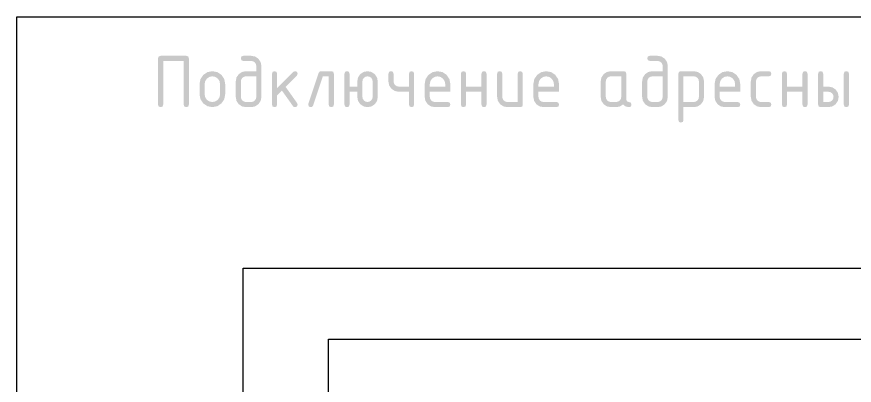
# Model space of a CAD drawing. Header units: millimetres. Extents: x 0 to 420, y 0 to 297.
# Drawn here: x 40.09 to 67.16, y 260.3 to 272.2 of the extents above; entities that cross this region are included whole.
import ezdxf

# ---------------------------------------------------------------- set-up
doc = ezdxf.new("R2010")
doc.units = ezdxf.units.MM
doc.layers.get('0').update_dxf_attribs({"linetype": 'CONTINUOUS'})

msp = doc.modelspace()

# ---------------------------------------------------------------- hatches: boundary and pattern name
at = {"true_color": 0x000007}
for points in [[(44.741482, 270.942041), (45.571061, 270.942041), (45.633349, 270.921371), (45.654295, 270.859359), (45.654295, 269.365566), (45.633349, 269.303072), (45.571061, 269.282332), (45.50905, 269.303072), (45.488379, 269.365566), (45.488379, 270.776126), (44.824165, 270.776126), (44.824165, 269.365566), (44.803494, 269.303072), (44.741482, 269.282332), (44.678988, 269.303072), (44.658249, 269.365566), (44.658249, 270.859359), (44.678988, 270.921371)], [(48.506443, 269.898591), (49.028444, 270.420592), (49.087424, 270.444294), (49.149711, 270.423348), (49.170658, 270.361061), (49.145302, 270.303183), (48.780948, 269.93883), (49.154121, 269.41297), (49.170658, 269.363912), (49.149711, 269.302658), (49.087424, 269.282332), (49.048012, 269.291083), (49.018522, 269.31761), (48.661335, 269.819216), (48.506443, 269.664876), (48.506443, 269.365566), (48.485773, 269.303072), (48.423761, 269.282332), (48.361267, 269.303072), (48.340527, 269.365566), (48.340527, 270.361061), (48.361267, 270.423348), (48.423761, 270.444294), (48.485773, 270.423348), (48.506443, 270.361061)], [(49.926754, 270.444294), (50.258586, 270.444294), (50.320873, 270.423348), (50.34182, 270.361061), (50.34182, 269.365566), (50.320873, 269.303072), (50.258586, 269.282332), (50.196574, 269.303072), (50.175904, 269.365566), (50.175904, 270.278378), (49.985734, 270.278378), (49.672644, 269.339107), (49.643705, 269.296457), (49.594923, 269.282332), (49.532429, 269.303416), (49.511689, 269.366668), (49.515548, 269.391473), (49.843521, 270.376495), (49.875422, 270.427344)], [(52.936034, 270.361061), (52.936034, 269.365566), (52.915088, 269.303072), (52.852801, 269.282332), (52.790789, 269.303072), (52.770118, 269.365566), (52.770118, 269.78008), (52.437735, 269.78008), (52.31068, 269.803782), (52.203469, 269.87544), (52.130295, 269.980929), (52.105904, 270.105848), (52.105904, 270.361061), (52.126643, 270.423348), (52.189137, 270.444294), (52.251149, 270.423348), (52.27182, 270.361061), (52.27182, 270.112462), (52.283946, 270.048797), (52.320878, 269.995054), (52.374552, 269.958605), (52.437735, 269.946547), (52.770118, 269.946547), (52.770118, 270.361061), (52.790789, 270.423348), (52.852801, 270.444294), (52.915088, 270.423348)], [(54.614143, 269.78008), (54.614143, 269.365566), (54.593473, 269.303072), (54.531461, 269.282332), (54.468967, 269.303072), (54.448228, 269.365566), (54.448228, 270.361061), (54.468967, 270.423348), (54.531461, 270.444294), (54.593473, 270.423348), (54.614143, 270.361061), (54.614143, 269.946547), (55.112442, 269.946547), (55.112442, 270.361061), (55.133113, 270.423348), (55.195124, 270.444294), (55.257412, 270.423348), (55.278358, 270.361061), (55.278358, 269.365566), (55.257412, 269.303072), (55.195124, 269.282332), (55.133113, 269.303072), (55.112442, 269.365566), (55.112442, 269.78008)], [(56.44952, 270.361061), (56.44952, 269.365566), (56.428574, 269.303072), (56.366286, 269.282332), (55.951221, 269.282332), (55.822306, 269.30631), (55.715301, 269.378244), (55.643367, 269.485248), (55.61939, 269.614164), (55.61939, 270.361061), (55.640129, 270.423348), (55.702623, 270.444294), (55.764635, 270.423348), (55.785305, 270.361061), (55.785305, 269.614164), (55.797432, 269.550981), (55.834364, 269.497306), (55.888038, 269.460375), (55.951221, 269.448248), (56.283604, 269.448248), (56.283604, 270.361061), (56.304275, 270.423348), (56.366286, 270.444294), (56.428574, 270.423348)], [(63.986036, 270.112462), (63.986036, 269.614164), (63.998162, 269.550981), (64.035094, 269.497306), (64.088768, 269.460375), (64.151951, 269.448248), (64.401101, 269.448248), (64.463388, 269.427577), (64.484334, 269.365566), (64.463388, 269.303072), (64.401101, 269.282332), (64.151951, 269.282332), (64.023036, 269.30631), (63.916031, 269.378244), (63.844098, 269.485248), (63.82012, 269.614164), (63.82012, 270.112462), (63.844098, 270.240896), (63.916031, 270.347831), (64.023036, 270.420041), (64.151951, 270.444294), (64.401101, 270.444294), (64.463388, 270.423348), (64.484334, 270.361061), (64.463388, 270.299049), (64.401101, 270.278378), (64.151951, 270.278378), (64.087873, 270.266114), (64.034542, 270.229871), (63.998093, 270.176128)], [(64.991001, 269.78008), (64.991001, 269.365566), (64.970331, 269.303072), (64.908319, 269.282332), (64.845825, 269.303072), (64.825086, 269.365566), (64.825086, 270.361061), (64.845825, 270.423348), (64.908319, 270.444294), (64.970331, 270.423348), (64.991001, 270.361061), (64.991001, 269.946547), (65.4893, 269.946547), (65.4893, 270.361061), (65.509971, 270.423348), (65.571982, 270.444294), (65.63427, 270.423348), (65.655216, 270.361061), (65.655216, 269.365566), (65.63427, 269.303072), (65.571982, 269.282332), (65.509971, 269.303072), (65.4893, 269.365566), (65.4893, 269.78008)]]:
    msp.add_hatch(color=0, dxfattribs=at).paths.add_polyline_path(points, flags=0)
h = msp.add_hatch(color=0, dxfattribs=at)
h.paths.add_polyline_path([(47.999496, 270.61021), (47.999496, 269.614164), (47.975173, 269.485248), (47.902482, 269.378244), (47.794995, 269.30631), (47.667664, 269.282332), (47.501197, 269.282332), (47.372282, 269.306379), (47.265277, 269.378795), (47.193343, 269.485937), (47.169366, 269.614164), (47.169366, 270.112462), (47.193412, 270.240896), (47.265828, 270.347831), (47.372971, 270.420041), (47.501197, 270.444294), (47.83358, 270.444294), (47.83358, 270.61021), (47.821591, 270.674771), (47.785624, 270.72817), (47.732018, 270.764137), (47.667664, 270.776126), (47.418515, 270.776126), (47.356021, 270.796865), (47.335281, 270.859359), (47.356021, 270.921371), (47.418515, 270.942041), (47.667664, 270.942041), (47.796097, 270.917719), (47.903033, 270.845028), (47.975242, 270.737954)], flags=0)
h.paths.add_polyline_path([(47.83358, 269.614164), (47.83358, 270.278378), (47.501197, 270.278378), (47.437118, 270.266114), (47.383788, 270.229871), (47.347339, 270.176128), (47.335281, 270.112462), (47.335281, 269.614164), (47.347408, 269.550981), (47.384339, 269.497306), (47.438014, 269.460375), (47.501197, 269.448248), (47.667664, 269.448248), (47.731329, 269.460306), (47.785073, 269.496755), (47.821315, 269.550085)], flags=0)
h = msp.add_hatch(color=0, dxfattribs=at)
h.paths.add_polyline_path([(61.136764, 270.61021), (61.136764, 269.614164), (61.112442, 269.485248), (61.03975, 269.378244), (60.932263, 269.30631), (60.804933, 269.282332), (60.638466, 269.282332), (60.50955, 269.306379), (60.402545, 269.378795), (60.330612, 269.485937), (60.306634, 269.614164), (60.306634, 270.112462), (60.330681, 270.240896), (60.403097, 270.347831), (60.510239, 270.420041), (60.638466, 270.444294), (60.970848, 270.444294), (60.970848, 270.61021), (60.958859, 270.674771), (60.922893, 270.72817), (60.869287, 270.764137), (60.804933, 270.776126), (60.555783, 270.776126), (60.493289, 270.796865), (60.47255, 270.859359), (60.493289, 270.921371), (60.555783, 270.942041), (60.804933, 270.942041), (60.933366, 270.917719), (61.040302, 270.845028), (61.112511, 270.737954)], flags=0)
h.paths.add_polyline_path([(60.970848, 269.614164), (60.970848, 270.278378), (60.638466, 270.278378), (60.574387, 270.266114), (60.521057, 270.229871), (60.484608, 270.176128), (60.47255, 270.112462), (60.47255, 269.614164), (60.484677, 269.550981), (60.521608, 269.497306), (60.575283, 269.460375), (60.638466, 269.448248), (60.804933, 269.448248), (60.868598, 269.460306), (60.922341, 269.496755), (60.958584, 269.550085)], flags=0)
h = msp.add_hatch(color=0, dxfattribs=at)
h.paths.add_polyline_path([(45.998204, 269.697397), (45.998204, 270.029229), (46.028452, 270.188737), (46.119471, 270.323027), (46.253347, 270.413839), (46.413269, 270.444294), (46.574155, 270.414184), (46.708169, 270.324129), (46.798224, 270.190115), (46.828334, 270.029229), (46.828334, 269.697397), (46.79781, 269.537476), (46.706515, 269.4036), (46.572501, 269.31258), (46.413269, 269.282332), (46.253347, 269.31258), (46.119471, 269.4036), (46.028452, 269.537476)], flags=0)
h.paths.add_polyline_path([(46.662418, 269.697397), (46.662418, 270.029229), (46.643952, 270.124589), (46.589106, 270.205067), (46.508629, 270.259913), (46.413269, 270.278378), (46.317426, 270.259913), (46.23688, 270.205067), (46.182309, 270.124589), (46.164119, 270.029229), (46.164119, 269.697397), (46.182034, 269.600659), (46.236329, 269.520457), (46.316944, 269.466163), (46.413269, 269.448248), (46.508629, 269.466438), (46.589106, 269.521008), (46.643952, 269.601555)], flags=0)
h = msp.add_hatch(color=0, dxfattribs=at)
h.paths.add_polyline_path([(51.097916, 269.78008), (50.848767, 269.78008), (50.848767, 269.365566), (50.828096, 269.303072), (50.766085, 269.282332), (50.703591, 269.303072), (50.682851, 269.365566), (50.682851, 270.361061), (50.703591, 270.423348), (50.766085, 270.444294), (50.828096, 270.423348), (50.848767, 270.361061), (50.848767, 269.946547), (51.097916, 269.946547), (51.097916, 270.112462), (51.121894, 270.240896), (51.193828, 270.347831), (51.300832, 270.420041), (51.429748, 270.444294), (51.558181, 270.420041), (51.665117, 270.347831), (51.737326, 270.240896), (51.76158, 270.112462), (51.76158, 269.614164), (51.737326, 269.485248), (51.665117, 269.378244), (51.558181, 269.30631), (51.429748, 269.282332), (51.300832, 269.30631), (51.193828, 269.378244), (51.121894, 269.485248), (51.097916, 269.614164)], flags=0)
h.paths.add_polyline_path([(51.429748, 269.448248), (51.491346, 269.460719), (51.545503, 269.498409), (51.582986, 269.552566), (51.595664, 269.614164), (51.595664, 270.112462), (51.583675, 270.176817), (51.547708, 270.230423), (51.494309, 270.266389), (51.429748, 270.278378), (51.365669, 270.266114), (51.312339, 270.229871), (51.27589, 270.176128), (51.263832, 270.112462), (51.263832, 269.614164), (51.276303, 269.552566), (51.313993, 269.498409), (51.36815, 269.460719)], flags=0)
h = msp.add_hatch(color=0, dxfattribs=at)
h.paths.add_polyline_path([(53.692131, 270.278378), (53.596288, 270.259913), (53.515742, 270.205067), (53.461172, 270.124589), (53.442982, 270.029229), (53.442982, 269.946547), (53.94128, 269.946547), (53.94128, 270.029229), (53.922814, 270.124589), (53.867969, 270.205067), (53.787491, 270.259913)], flags=0)
h.paths.add_polyline_path([(53.442982, 269.78008), (53.442982, 269.614164), (53.455108, 269.550981), (53.49204, 269.497306), (53.545714, 269.460375), (53.608897, 269.448248), (54.023962, 269.448248), (54.08625, 269.427577), (54.107196, 269.365566), (54.08625, 269.303072), (54.023962, 269.282332), (53.608897, 269.282332), (53.479982, 269.30631), (53.372977, 269.378244), (53.301044, 269.485248), (53.277066, 269.614164), (53.277066, 270.029229), (53.307314, 270.188737), (53.398333, 270.323027), (53.53221, 270.413839), (53.692131, 270.444294), (53.853017, 270.414184), (53.987031, 270.324129), (54.077086, 270.190115), (54.107196, 270.029229), (54.107196, 269.78008)], flags=0)
h = msp.add_hatch(color=0, dxfattribs=at)
h.paths.add_polyline_path([(57.205617, 270.278378), (57.109774, 270.259913), (57.029228, 270.205067), (56.974657, 270.124589), (56.956467, 270.029229), (56.956467, 269.946547), (57.454766, 269.946547), (57.454766, 270.029229), (57.4363, 270.124589), (57.381454, 270.205067), (57.300977, 270.259913)], flags=0)
h.paths.add_polyline_path([(56.956467, 269.78008), (56.956467, 269.614164), (56.968594, 269.550981), (57.005525, 269.497306), (57.0592, 269.460375), (57.122383, 269.448248), (57.537448, 269.448248), (57.599735, 269.427577), (57.620682, 269.365566), (57.599735, 269.303072), (57.537448, 269.282332), (57.122383, 269.282332), (56.993468, 269.30631), (56.886463, 269.378244), (56.814529, 269.485248), (56.790551, 269.614164), (56.790551, 270.029229), (56.820799, 270.188737), (56.911819, 270.323027), (57.045695, 270.413839), (57.205617, 270.444294), (57.366503, 270.414184), (57.500517, 270.324129), (57.590572, 270.190115), (57.620682, 270.029229), (57.620682, 269.78008)], flags=0)
h = msp.add_hatch(color=0, dxfattribs=at)
h.paths.add_polyline_path([(59.630894, 270.278378), (59.298511, 270.278378), (59.234432, 270.266114), (59.181102, 270.229871), (59.144653, 270.176128), (59.132595, 270.112462), (59.132595, 269.614164), (59.144722, 269.550981), (59.181653, 269.497306), (59.235328, 269.460375), (59.298511, 269.448248), (59.464978, 269.448248), (59.528643, 269.460306), (59.582387, 269.496755), (59.618629, 269.550085), (59.630894, 269.614164)], flags=0)
h.paths.add_polyline_path([(59.962725, 269.365566), (59.941779, 269.303072), (59.879492, 269.282332), (59.774141, 269.304312), (59.689874, 269.370527), (59.587348, 269.304312), (59.464978, 269.282332), (59.298511, 269.282332), (59.169595, 269.30631), (59.062591, 269.378244), (58.990657, 269.485248), (58.966679, 269.614164), (58.966679, 270.112462), (58.990657, 270.240896), (59.062591, 270.347831), (59.169595, 270.420041), (59.298511, 270.444294), (59.713576, 270.444294), (59.775863, 270.423348), (59.79681, 270.361061), (59.79681, 269.531482), (59.81748, 269.468988), (59.879492, 269.448248), (59.941779, 269.427577)], flags=0)
h = msp.add_hatch(color=0, dxfattribs=at)
h.paths.add_polyline_path([(61.477796, 270.361061), (61.498535, 270.423348), (61.561029, 270.444294), (61.976095, 270.444294), (62.104528, 270.420041), (62.211463, 270.347831), (62.283673, 270.240896), (62.307926, 270.112462), (62.307926, 269.614164), (62.283673, 269.485937), (62.211463, 269.378795), (62.104528, 269.306379), (61.976095, 269.282332), (61.643712, 269.282332), (61.643712, 268.867267), (61.623041, 268.805255), (61.561029, 268.784585), (61.498535, 268.805255), (61.477796, 268.867267)], flags=0)
h.paths.add_polyline_path([(61.643712, 270.278378), (61.643712, 269.448248), (61.976095, 269.448248), (62.03976, 269.460306), (62.093503, 269.496755), (62.129746, 269.550085), (62.14201, 269.614164), (62.14201, 270.112462), (62.130021, 270.176817), (62.094055, 270.230423), (62.040449, 270.266389), (61.976095, 270.278378)], flags=0)
h = msp.add_hatch(color=0, dxfattribs=at)
h.paths.add_polyline_path([(63.064023, 270.278378), (62.96818, 270.259913), (62.887634, 270.205067), (62.833064, 270.124589), (62.814874, 270.029229), (62.814874, 269.946547), (63.313172, 269.946547), (63.313172, 270.029229), (63.294706, 270.124589), (63.239861, 270.205067), (63.159383, 270.259913)], flags=0)
h.paths.add_polyline_path([(62.814874, 269.78008), (62.814874, 269.614164), (62.827, 269.550981), (62.863932, 269.497306), (62.917606, 269.460375), (62.980789, 269.448248), (63.395855, 269.448248), (63.458142, 269.427577), (63.479088, 269.365566), (63.458142, 269.303072), (63.395855, 269.282332), (62.980789, 269.282332), (62.851874, 269.30631), (62.744869, 269.378244), (62.672936, 269.485248), (62.648958, 269.614164), (62.648958, 270.029229), (62.679206, 270.188737), (62.770225, 270.323027), (62.904102, 270.413839), (63.064023, 270.444294), (63.224909, 270.414184), (63.358923, 270.324129), (63.448978, 270.190115), (63.479088, 270.029229), (63.479088, 269.78008)], flags=0)
h = msp.add_hatch(color=0, dxfattribs=at)
h.paths.add_polyline_path([(66.660462, 269.614164), (66.636209, 269.485248), (66.563999, 269.378244), (66.456995, 269.30631), (66.328079, 269.282332), (66.079481, 269.282332), (66.016987, 269.303072), (65.996248, 269.365566), (65.996248, 270.361061), (66.016987, 270.423348), (66.079481, 270.444294), (66.141493, 270.423348), (66.162163, 270.361061), (66.162163, 269.946547), (66.328079, 269.946547), (66.456995, 269.922293), (66.563999, 269.850084), (66.636209, 269.742666)], flags=0)
h.paths.add_polyline_path([(66.494546, 269.614164), (66.482557, 269.678725), (66.44659, 269.732124), (66.392916, 269.768091), (66.328079, 269.78008), (66.162163, 269.78008), (66.162163, 269.448248), (66.328079, 269.448248), (66.392227, 269.460306), (66.446039, 269.496755), (66.482282, 269.550085)], flags=0)
h.paths.add_polyline_path([(66.826378, 270.361061), (66.847048, 270.423348), (66.90906, 270.444294), (66.971347, 270.423348), (66.992294, 270.361061), (66.992294, 269.365566), (66.971347, 269.303072), (66.90906, 269.282332), (66.847048, 269.303072), (66.826378, 269.365566)], flags=0)

# ---------------------------------------------------------------- linework, layer by layer
at = {"color": 0, "true_color": 0x000007}
msp.add_lwpolyline([(138.218333, 272.203333), (138.218333, 187.113333), (40.089667, 187.113333), (40.089667, 272.203333)], close=True, dxfattribs=at)
at = {"color": 0, "true_color": 0x000097}
for points in [[(57.192333, 243.289667), (57.192333, 239.310333), (47.413333, 239.310333), (47.413333, 262.255), (47.413333, 264.075333), (62.357, 264.075333), (85.047667, 264.075333), (85.047667, 262.932333)], [(54.652333, 243.289667), (54.652333, 240.834333), (50.165, 240.834333), (50.165, 260.942667), (50.165, 261.789333), (89.238667, 261.789333), (89.238667, 251.587)]]:
    msp.add_lwpolyline(points, dxfattribs=at)

doc.saveas('drawing.dxf')
